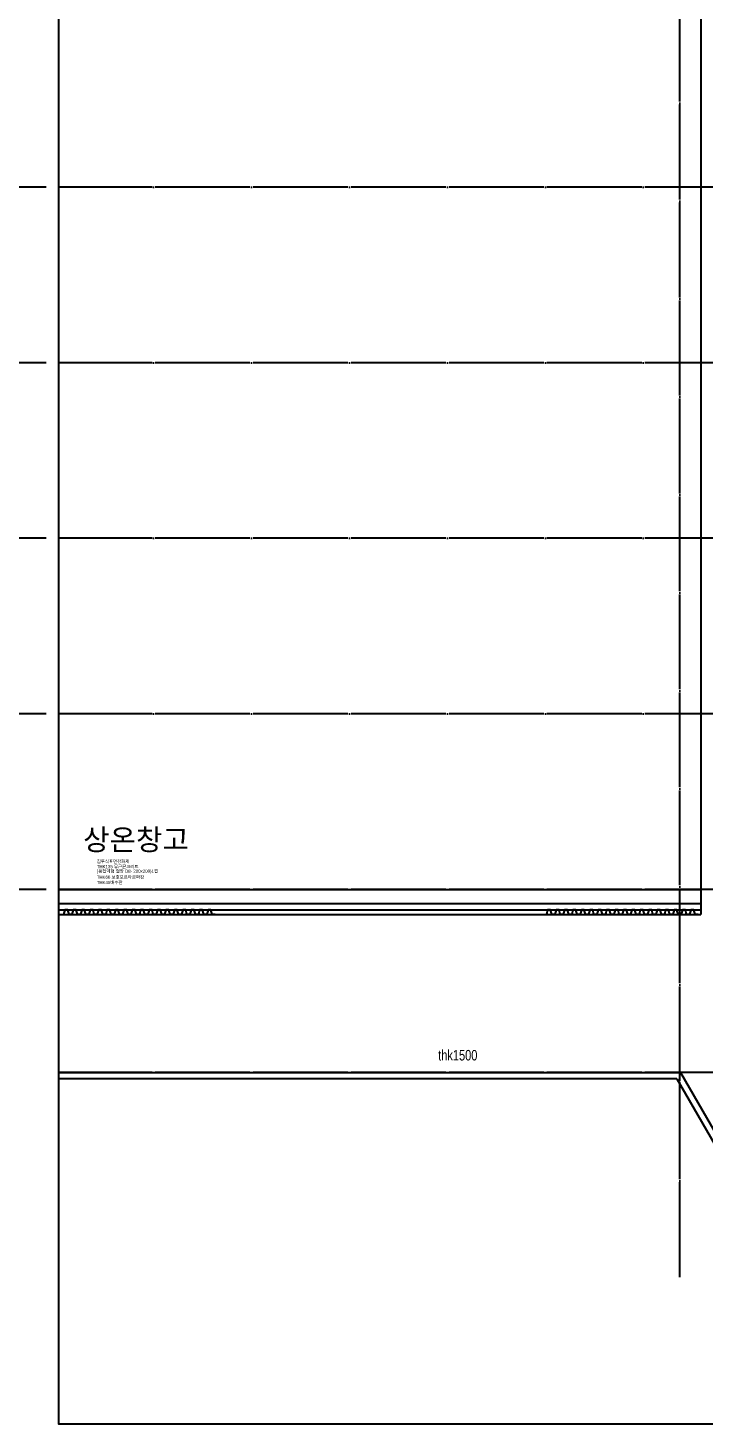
# Model space of a CAD drawing. Header units: millimetres. Extents: x 11948722 to 13111668, y -10771712 to -10232988.
# Drawn here: x 12728576 to 12734997, y -10506780 to -10493525 of the extents above; entities that cross this region are included whole.
import ezdxf
from ezdxf.enums import TextEntityAlignment as Align

# ---------------------------------------------------------------- set-up
doc = ezdxf.new("R2010")
doc.units = ezdxf.units.MM
doc.header["$LTSCALE"] = 150
doc.header["$MEASUREMENT"] = 0
doc.linetypes.add('CEN', pattern=[6.2, 6, -0.1, 0, -0.1])
doc.layers.get('0').update_dxf_attribs({"linetype": 'CONTINUOUS'})
doc.layers.get('Defpoints').update_dxf_attribs({"color": 117, "linetype": 'CONTINUOUS'})
for name, color, linetype in [('A-HAT-251', 251, 'CONTINUOUS'), ('A-중심선', 10, 'CEN'), ('CON-C', 2, 'CONTINUOUS'), ('ELE-06', 6, 'CONTINUOUS'), ('ele11', 251, 'CONTINUOUS'), ('Xref-계단단면도$0$3 dim0', 7, 'CONTINUOUS'), ('바닥마감', 3, 'CONTINUOUS')]:
    doc.layers.add(name, color=color, linetype=linetype)
doc.styles.add('Xref-계단단면도$0$나눔고딕 Se', font='')
doc.styles.add('돋움', font='')
doc.styles.add('맑은고딕', font='malgun.ttf')
doc.styles.add('주석', font='')
doc.styles.get('Xref-계단단면도$0$나눔고딕 Se').set_extended_font_data('Dotum')
doc.styles.get('돋움').set_extended_font_data('Dotum')
doc.styles.get('주석').set_extended_font_data('Dotum')
doc.dimstyles.new('Xref-계단단면도$0$A1-100', dxfattribs={"dimtxt": 3, "dimasz": 1, "dimexe": 2, "dimexo": 2, "dimgap": 1, "dimtad": 1, "dimdec": 0, "dimzin": 12, "dimdsep": 46, "dimlunit": 6, "dimtxsty": 'Xref-계단단면도$0$나눔고딕 Se', "dimblk1": 'Xref-계단단면도$0$DIMDOT', "dimblk2": 'Xref-계단단면도$0$DIMDOT', "dimsah": 1, "dimcen": -1, "dimdle": 2, "dimclrd": 256, "dimclre": 256, "dimclrt": 3, "dimadec": 0, "dimazin": 0, "dimtfac": 1, "dimtdec": 0, "dimtix": 1, "dimtmove": 2, "dimatfit": 3, "dimldrblk": 'Xref-계단단면도$0$DIMDOT', "dimfxl": 1, "dimtvp": 1, "dimtolj": 1, "dimtzin": 12, "dimlwd": -1, "dimlwe": -1, "dimarcsym": 0})

# ---------------------------------------------------------------- blocks, each defined once
blk = doc.blocks.new('Xref-계단단면도$0$DIMDOT')
at = {"color": 0}
blk.add_line((-2, 0), (2, 0), dxfattribs=at)
for radius in [0.5, 0.25]:
    blk.add_circle((0, 0), radius, dxfattribs=at)
blk = doc.blocks.new('*D680')
at = {"layer": 'Defpoints', "color": 0, "ltscale": 1200}
for p in [(12728871, -10491704), (12725271, -10501704), (12728871, -10501704)]:
    blk.add_point(p, dxfattribs=at)
at = {"layer": 'Xref-계단단면도$0$3 dim0'}
for p, q in [((12728751, -10491704), (12725151, -10491704)), ((12725271, -10491764), (12725271, -10501644)), ((12728751, -10501704), (12725151, -10501704))]:
    blk.add_line(p, q, dxfattribs=at)
at = {"layer": 'Xref-계단단면도$0$3 dim0', "ltscale": 1200, "xscale": 60, "yscale": 60, "zscale": 60}
for p, rotation in [((12725271, -10491704), 90), ((12725271, -10501704), 270)]:
    blk.add_blockref('Xref-계단단면도$0$DIMDOT', p, dxfattribs=dict(at, rotation=rotation))
at = {"layer": 'Xref-계단단면도$0$3 dim0', "color": 3, "ltscale": 1200, "insert": (12725085, -10496704), "char_height": 210, "attachment_point": 5, "rotation": 90, "style": 'Xref-계단단면도$0$나눔고딕 Se'}
blk.add_mtext('\\A1;10,000', dxfattribs=at)
blk = doc.blocks.new('*D698')
at = {"layer": 'Defpoints', "color": 0, "ltscale": 1200}
for p in [(12728871, -10495037), (12725871, -10496704), (12728871, -10496704)]:
    blk.add_point(p, dxfattribs=at)
at = {"layer": 'Xref-계단단면도$0$3 dim0'}
for p, q in [((12728751, -10495037), (12725751, -10495037)), ((12725871, -10495097), (12725871, -10496644)), ((12728751, -10496704), (12725751, -10496704))]:
    blk.add_line(p, q, dxfattribs=at)
at = {"layer": 'Xref-계단단면도$0$3 dim0', "ltscale": 1200, "xscale": 60, "yscale": 60, "zscale": 60}
for p, rotation in [((12725871, -10495037), 90), ((12725871, -10496704), 270)]:
    blk.add_blockref('Xref-계단단면도$0$DIMDOT', p, dxfattribs=dict(at, rotation=rotation))
at = {"layer": 'Xref-계단단면도$0$3 dim0', "color": 3, "ltscale": 1200, "char_height": 210, "attachment_point": 5, "rotation": 90, "style": 'Xref-계단단면도$0$나눔고딕 Se'}
for s, insert in [('\\H0.714286x;\\W0.9;\\T0.95;(166.67X10R)', (12726027, -10495870)), ('\\A1;1,667', (12725685, -10495870))]:
    blk.add_mtext(s, dxfattribs=dict(at, insert=insert))
blk = doc.blocks.new('*D699')
at = {"layer": 'Defpoints', "color": 0, "ltscale": 1200}
for p in [(12728871, -10496704), (12725871, -10498370), (12728871, -10498370)]:
    blk.add_point(p, dxfattribs=at)
at = {"layer": 'Xref-계단단면도$0$3 dim0'}
for p, q in [((12728751, -10496704), (12725751, -10496704)), ((12725871, -10496764), (12725871, -10498310)), ((12728751, -10498370), (12725751, -10498370))]:
    blk.add_line(p, q, dxfattribs=at)
at = {"layer": 'Xref-계단단면도$0$3 dim0', "ltscale": 1200, "xscale": 60, "yscale": 60, "zscale": 60}
for p, rotation in [((12725871, -10496704), 90), ((12725871, -10498370), 270)]:
    blk.add_blockref('Xref-계단단면도$0$DIMDOT', p, dxfattribs=dict(at, rotation=rotation))
at = {"layer": 'Xref-계단단면도$0$3 dim0', "color": 3, "ltscale": 1200, "char_height": 210, "attachment_point": 5, "rotation": 90, "style": 'Xref-계단단면도$0$나눔고딕 Se'}
for s, insert in [('\\H0.714286x;\\W0.9;\\T0.95;(166.67X10R)', (12726027, -10497537)), ('\\A1;1,667', (12725685, -10497537))]:
    blk.add_mtext(s, dxfattribs=dict(at, insert=insert))
blk = doc.blocks.new('*D700')
at = {"layer": 'Defpoints', "color": 0, "ltscale": 1200}
for p in [(12728871, -10498370), (12725871, -10500037), (12728871, -10500037)]:
    blk.add_point(p, dxfattribs=at)
at = {"layer": 'Xref-계단단면도$0$3 dim0'}
for p, q in [((12728751, -10498370), (12725751, -10498370)), ((12725871, -10498430), (12725871, -10499977)), ((12728751, -10500037), (12725751, -10500037))]:
    blk.add_line(p, q, dxfattribs=at)
at = {"layer": 'Xref-계단단면도$0$3 dim0', "ltscale": 1200, "xscale": 60, "yscale": 60, "zscale": 60}
for p, rotation in [((12725871, -10498370), 90), ((12725871, -10500037), 270)]:
    blk.add_blockref('Xref-계단단면도$0$DIMDOT', p, dxfattribs=dict(at, rotation=rotation))
at = {"layer": 'Xref-계단단면도$0$3 dim0', "color": 3, "ltscale": 1200, "char_height": 210, "attachment_point": 5, "rotation": 90, "style": 'Xref-계단단면도$0$나눔고딕 Se'}
for s, insert in [('\\H0.714286x;\\W0.9;\\T0.95;(166.67X10R)', (12726027, -10499204)), ('\\A1;1,667', (12725685, -10499204))]:
    blk.add_mtext(s, dxfattribs=dict(at, insert=insert))
blk = doc.blocks.new('*D701')
at = {"layer": 'Defpoints', "color": 0, "ltscale": 1200}
for p in [(12728871, -10493370), (12725871, -10495037), (12728871, -10495037)]:
    blk.add_point(p, dxfattribs=at)
at = {"layer": 'Xref-계단단면도$0$3 dim0'}
for p, q in [((12728751, -10493370), (12725751, -10493370)), ((12725871, -10493430), (12725871, -10494977)), ((12728751, -10495037), (12725751, -10495037))]:
    blk.add_line(p, q, dxfattribs=at)
at = {"layer": 'Xref-계단단면도$0$3 dim0', "ltscale": 1200, "xscale": 60, "yscale": 60, "zscale": 60}
for p, rotation in [((12725871, -10493370), 90), ((12725871, -10495037), 270)]:
    blk.add_blockref('Xref-계단단면도$0$DIMDOT', p, dxfattribs=dict(at, rotation=rotation))
at = {"layer": 'Xref-계단단면도$0$3 dim0', "color": 3, "ltscale": 1200, "char_height": 210, "attachment_point": 5, "rotation": 90, "style": 'Xref-계단단면도$0$나눔고딕 Se'}
for s, insert in [('\\H0.714286x;\\W0.9;\\T0.95;(166.67X10R)', (12726027, -10494204)), ('\\A1;1,667', (12725685, -10494204))]:
    blk.add_mtext(s, dxfattribs=dict(at, insert=insert))
blk = doc.blocks.new('*D703')
at = {"layer": 'Defpoints', "color": 0, "ltscale": 1200}
for p in [(12728871, -10500037), (12725871, -10501704), (12728871, -10501704)]:
    blk.add_point(p, dxfattribs=at)
at = {"layer": 'Xref-계단단면도$0$3 dim0'}
for p, q in [((12728751, -10500037), (12725751, -10500037)), ((12725871, -10500097), (12725871, -10501644)), ((12728751, -10501704), (12725751, -10501704))]:
    blk.add_line(p, q, dxfattribs=at)
at = {"layer": 'Xref-계단단면도$0$3 dim0', "ltscale": 1200, "xscale": 60, "yscale": 60, "zscale": 60}
for p, rotation in [((12725871, -10500037), 90), ((12725871, -10501704), 270)]:
    blk.add_blockref('Xref-계단단면도$0$DIMDOT', p, dxfattribs=dict(at, rotation=rotation))
at = {"layer": 'Xref-계단단면도$0$3 dim0', "color": 3, "ltscale": 1200, "char_height": 210, "attachment_point": 5, "rotation": 90, "style": 'Xref-계단단면도$0$나눔고딕 Se'}
for s, insert in [('\\H0.714286x;\\W0.9;\\T0.95;(166.67X10R)', (12726027, -10500870)), ('\\A1;1,667', (12725685, -10500870))]:
    blk.add_mtext(s, dxfattribs=dict(at, insert=insert))

msp = doc.modelspace()

# ---------------------------------------------------------------- linework, layer by layer
at = {"layer": 'A-HAT-251'}
for points in [[(12728994.7, -10501943.5), (12728966.7, -10501943.5), (12728954.7, -10501898.5), (12728926.7, -10501898.5), (12728914.7, -10501943.5)], [(12729074.7, -10501943.5), (12729046.7, -10501943.5), (12729034.7, -10501898.5), (12729006.7, -10501898.5), (12728994.7, -10501943.5)], [(12729154.7, -10501943.5), (12729126.7, -10501943.5), (12729114.7, -10501898.5), (12729086.7, -10501898.5), (12729074.7, -10501943.5)], [(12729234.7, -10501943.5), (12729206.7, -10501943.5), (12729194.7, -10501898.5), (12729166.7, -10501898.5), (12729154.7, -10501943.5)], [(12729314.7, -10501943.5), (12729286.7, -10501943.5), (12729274.7, -10501898.5), (12729246.7, -10501898.5), (12729234.7, -10501943.5)], [(12729394.7, -10501943.5), (12729366.7, -10501943.5), (12729354.7, -10501898.5), (12729326.7, -10501898.5), (12729314.7, -10501943.5)], [(12729474.7, -10501943.5), (12729446.7, -10501943.5), (12729434.7, -10501898.5), (12729406.7, -10501898.5), (12729394.7, -10501943.5)], [(12729554.7, -10501943.5), (12729526.7, -10501943.5), (12729514.7, -10501898.5), (12729486.7, -10501898.5), (12729474.7, -10501943.5)], [(12729634.7, -10501943.5), (12729606.7, -10501943.5), (12729594.7, -10501898.5), (12729566.7, -10501898.5), (12729554.7, -10501943.5)], [(12729714.7, -10501943.5), (12729686.7, -10501943.5), (12729674.7, -10501898.5), (12729646.7, -10501898.5), (12729634.7, -10501943.5)], [(12729794.7, -10501943.5), (12729766.7, -10501943.5), (12729754.7, -10501898.5), (12729726.7, -10501898.5), (12729714.7, -10501943.5)], [(12729874.7, -10501943.5), (12729846.7, -10501943.5), (12729834.7, -10501898.5), (12729806.7, -10501898.5), (12729794.7, -10501943.5)], [(12729954.7, -10501943.5), (12729926.7, -10501943.5), (12729914.7, -10501898.5), (12729886.7, -10501898.5), (12729874.7, -10501943.5)], [(12730034.7, -10501943.5), (12730006.7, -10501943.5), (12729994.7, -10501898.5), (12729966.7, -10501898.5), (12729954.7, -10501943.5)], [(12730114.7, -10501943.5), (12730086.7, -10501943.5), (12730074.7, -10501898.5), (12730046.7, -10501898.5), (12730034.7, -10501943.5)], [(12730194.7, -10501943.5), (12730166.7, -10501943.5), (12730154.7, -10501898.5), (12730126.7, -10501898.5), (12730114.7, -10501943.5)], [(12730274.7, -10501943.5), (12730246.7, -10501943.5), (12730234.7, -10501898.5), (12730206.7, -10501898.5), (12730194.7, -10501943.5)], [(12730354.7, -10501943.5), (12730326.7, -10501943.5), (12730314.7, -10501898.5), (12730286.7, -10501898.5), (12730274.7, -10501943.5)], [(12733580, -10501943.5), (12733552, -10501943.5), (12733540, -10501898.5), (12733512, -10501898.5), (12733500, -10501943.5)], [(12733660, -10501943.5), (12733632, -10501943.5), (12733620, -10501898.5), (12733592, -10501898.5), (12733580, -10501943.5)], [(12733740, -10501943.5), (12733712, -10501943.5), (12733700, -10501898.5), (12733672, -10501898.5), (12733660, -10501943.5)], [(12733820, -10501943.5), (12733792, -10501943.5), (12733780, -10501898.5), (12733752, -10501898.5), (12733740, -10501943.5)], [(12733900, -10501943.5), (12733872, -10501943.5), (12733860, -10501898.5), (12733832, -10501898.5), (12733820, -10501943.5)], [(12733980, -10501943.5), (12733952, -10501943.5), (12733940, -10501898.5), (12733912, -10501898.5), (12733900, -10501943.5)], [(12734060, -10501943.5), (12734032, -10501943.5), (12734020, -10501898.5), (12733992, -10501898.5), (12733980, -10501943.5)], [(12734140, -10501943.5), (12734112, -10501943.5), (12734100, -10501898.5), (12734072, -10501898.5), (12734060, -10501943.5)], [(12734220, -10501943.5), (12734192, -10501943.5), (12734180, -10501898.5), (12734152, -10501898.5), (12734140, -10501943.5)], [(12734300, -10501943.5), (12734272, -10501943.5), (12734260, -10501898.5), (12734232, -10501898.5), (12734220, -10501943.5)], [(12734380, -10501943.5), (12734352, -10501943.5), (12734340, -10501898.5), (12734312, -10501898.5), (12734300, -10501943.5)], [(12734460, -10501943.5), (12734432, -10501943.5), (12734420, -10501898.5), (12734392, -10501898.5), (12734380, -10501943.5)], [(12734540, -10501943.5), (12734512, -10501943.5), (12734500, -10501898.5), (12734472, -10501898.5), (12734460, -10501943.5)], [(12734620, -10501943.5), (12734592, -10501943.5), (12734580, -10501898.5), (12734552, -10501898.5), (12734540, -10501943.5)], [(12734700, -10501943.5), (12734672, -10501943.5), (12734660, -10501898.5), (12734632, -10501898.5), (12734620, -10501943.5)], [(12734780, -10501943.5), (12734752, -10501943.5), (12734740, -10501898.5), (12734712, -10501898.5), (12734700, -10501943.5)], [(12734860, -10501943.5), (12734832, -10501943.5), (12734820, -10501898.5), (12734792, -10501898.5), (12734780, -10501943.5)], [(12734940, -10501943.5), (12734912, -10501943.5), (12734900, -10501898.5), (12734872, -10501898.5), (12734860, -10501943.5)]]:
    msp.add_lwpolyline(points, dxfattribs=at)
at = {"layer": 'A-중심선'}
for p, q in [((12734765.8, -10505384.5), (12734765.8, -10458703.5)), ((12746496.5, -10495036.9), (12728870.5, -10495036.9)), ((12746496.5, -10496703.5), (12728870.5, -10496703.5)), ((12746496.5, -10498370.2), (12728870.5, -10498370.2)), ((12746496.5, -10500036.9), (12728870.5, -10500036.9)), ((12746496.5, -10501703.5), (12728870.5, -10501703.5)), ((12746496.5, -10503443.5), (12728870.5, -10503443.5))]:
    msp.add_line(p, q, dxfattribs=at)
at = {"layer": 'CON-C', "ltscale": 1200}
for p, q in [((12734965.8, -10461953.5), (12734965.8, -10501943.5)), ((12728870.5, -10501943.5), (12734965.8, -10501943.5)), ((12728870.5, -10503443.5), (12734773.4, -10503443.5)), ((12734773.4, -10503443.5), (12735350.8, -10504443.5))]:
    msp.add_line(p, q, dxfattribs=at)
at = {"layer": 'Defpoints', "ltscale": 1200}
msp.add_lwpolyline([(12728870.5, -10458703.5), (12746496.5, -10458703.5), (12746496.5, -10506779.6), (12728870.5, -10506779.6)], close=True, dxfattribs=at)
at = {"layer": 'ELE-06'}
for q in [(12728870.5, -10503503.5), (12735316.1, -10504503.5)]:
    msp.add_line((12734738.8, -10503503.5), q, dxfattribs=at)
at = {"layer": 'ele11', "ltscale": 0.5}
for p, q in [((12728870.5, -10501838.5), (12734965.8, -10501838.5)), ((12728870.5, -10501898.5), (12734965.8, -10501898.5))]:
    msp.add_line(p, q, dxfattribs=at)
at = {"layer": '바닥마감', "color": 3}
msp.add_lwpolyline([(12728870.5, -10501703.5), (12734965.8, -10501703.5)], dxfattribs=at)

# ---------------------------------------------------------------- texts
at = {"layer": 'Defpoints', "style": '맑은고딕'}
msp.add_text('상온창고', height=200, dxfattribs=at).set_placement((12729100.5, -10501231.6), align=Align.MIDDLE_LEFT)
at = {"layer": 'Defpoints', "ltscale": 1200, "style": '돋움'}
for s, p in [('THK135 무근콘크리트', (12729230.1, -10501487.6)), ('(용접이형 철망 D8- 200x200)1겹', (12729230.1, -10501530)), ('침투식표면강화제', (12729230.1, -10501437.6)), ('THK60 보호모르타르마감', (12729230.1, -10501587.6)), ('THK45배수판', (12729230.1, -10501637.6))]:
    msp.add_text(s, height=30, dxfattribs=at).set_placement(p, align=Align.MIDDLE_LEFT)
at = {"layer": 'Defpoints', "style": '주석', "width": 0.8}
msp.add_text('thk1500', height=100, dxfattribs=at).set_placement((12732472.3, -10503277.9), align=Align.MIDDLE_LEFT)

# ---------------------------------------------------------------- dimensions: what is measured, and where the dimension line sits
at = {"layer": 'Xref-계단단면도$0$3 dim0'}
dim = msp.add_linear_dim(base=(12725270.5, -10501703.5), p1=(12728870.5, -10491703.5), p2=(12728870.5, -10501703.5), angle=270, dimstyle='Xref-계단단면도$0$A1-100', override={"dimscale": 60, "dimtxt": 3.5}, dxfattribs=at)
dim.commit()
dim.dimension.update_dxf_attribs({"geometry": '*D680', "text_midpoint": (12725085.1, -10496703.5)})
for base, p1, p2, picture, middle in [((12725870.5, -10495036.9), (12728870.5, -10493370.2), (12728870.5, -10495036.9), '*D701', (12725870.5, -10494203.5)), ((12725870.5, -10496703.5), (12728870.5, -10495036.9), (12728870.5, -10496703.5), '*D698', (12725870.5, -10495870.2)), ((12725870.5, -10498370.2), (12728870.5, -10496703.5), (12728870.5, -10498370.2), '*D699', (12725870.5, -10497536.9)), ((12725870.5, -10500036.9), (12728870.5, -10498370.2), (12728870.5, -10500036.9), '*D700', (12725870.5, -10499203.5)), ((12725870.5, -10501703.5), (12728870.5, -10500036.9), (12728870.5, -10501703.5), '*D703', (12725870.5, -10500870.2))]:
    dim = msp.add_linear_dim(base=base, p1=p1, p2=p2, angle=270, text='<>\\X\\H0.714286x;\\W0.9;\\T0.95;(166.67X10R)', dimstyle='Xref-계단단면도$0$A1-100', override={"dimscale": 60, "dimtxt": 3.5, "dimtxsty": 'Xref-계단단면도$0$나눔고딕 Se', "dimblk1": 'Xref-계단단면도$0$DIMDOT', "dimblk2": 'Xref-계단단면도$0$DIMDOT'}, dxfattribs=at)
    dim.commit()
    dim.dimension.update_dxf_attribs({"geometry": picture, "text_midpoint": middle})

doc.saveas('drawing.dxf')
